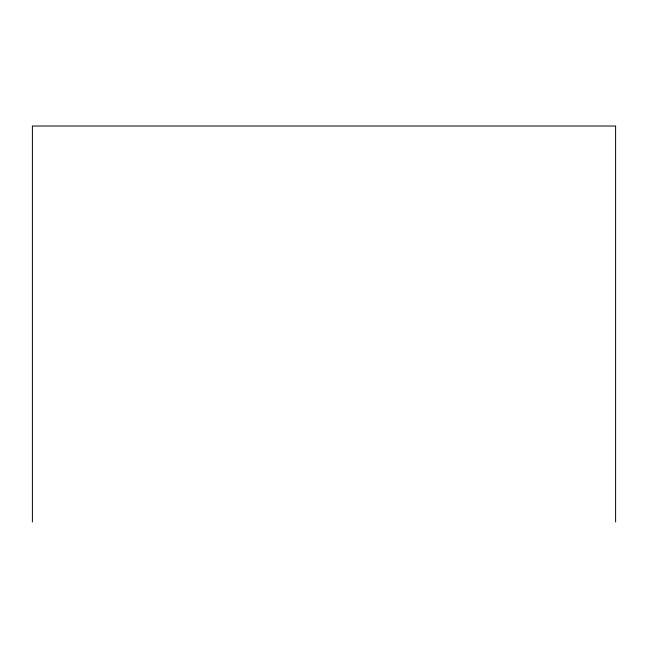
<?xml version="1.0" encoding="UTF-8"?>
<svg xmlns="http://www.w3.org/2000/svg" width="648" height="648" viewBox="0 0 648 648"><rect width="100%" height="100%" fill="white"/><g stroke="black" fill="none" stroke-linecap="round" stroke-linejoin="round"><path stroke-width="0.97" d="M615.6 521.988L615.6 126.012L32.4 126.012L32.4 521.988"/></g></svg>
